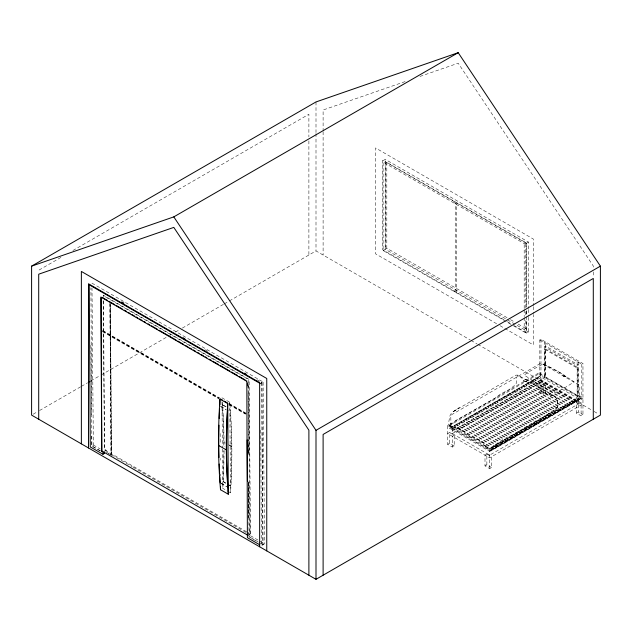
<?xml version="1.0" encoding="UTF-8"?>
<svg xmlns="http://www.w3.org/2000/svg" width="632" height="632" viewBox="0 0 632 632"><rect width="100%" height="100%" fill="white"/><g stroke="black" fill="none" stroke-linecap="round" stroke-linejoin="round"><path stroke-width="0.47" stroke-dasharray="3.16 2.37" d="M532.531 424.033C541.111 418.7 549.998 413.312 557.598 406.961L557.361 399.898L555.757 397.173L533.519 382.802L524.299 378.955L526.195 379.919L517.956 375.132L515.981 375.132L453.278 411.622L451.13 413.644L449.771 416.148L448.562 423.329L448.602 424.601L449.85 425.865L452.978 427.588C461.739 426.071 466.021 435.969 473.787 438.008C479.562 438.995 484.396 442.874 487.675 447.59L490.282 448.246L492.794 447.251L497.597 443.862L534.948 422.587M225.822 483.29L222.701 481.497L222.978 480.573A652.943 376.98 -60 0 0 223.839 450.695M228.934 485.092L230.498 485.992L230.775 485.068A652.943 376.98 -60 0 0 231.612 446.65A649.064 374.737 -60 0 0 230.119 409.678L229.827 409.109M456.146 292.711L456.644 290.467L456.644 204.586L456.146 202.785L455.23 203.749L455.23 289.622L454.7 291.881L456.644 290.467L455.23 289.622M556.026 408.817L557.337 407.142L555.765 409.457L546.151 415.406L548.742 413.699C536.126 420.335 524.118 428.204 511.604 435.385C503.759 438.166 497.108 443.561 490.282 448.246M255.462 540.55L248.866 536.742L250.493 535.731L249.134 379.429L103.522 295.357L103.142 295.594L248.755 379.666L250.09 533.779L247.531 532.294M100.196 450.908L91.727 446.018L93.354 445.007L91.996 288.089M246.678 531.804L104.478 449.708L103.545 298.304M104.406 451.161L106.034 450.15L104.857 449.471M108.657 453.61L111.2 455.087L111.635 454.811L110.324 303.968M226.161 406.716L222.037 404.606L225.932 406.858M91.948 283.152L263.11 381.973L261.482 382.984L262.888 544.839L260.416 543.409M250.477 533.542L248.842 534.553L248.866 536.742M262.888 544.839L264.516 543.828L263.11 381.973M260.423 383.64L262.059 382.652L260.352 381.673M262.059 382.652L263.046 544.76L261.419 545.756L260.7 427.856M60.941 257.414L38.71 270.251L38.71 272.218M72.909 250.501L308.89 114.258L308.89 136.899M511.083 324.429L383.111 250.541L383.111 160.615L385.251 159.375L528.447 242.048L528.447 308.519M525.84 307.784L525.84 242.641L386.808 162.369L385.188 163.309L385.188 249.182L383.111 250.541L385.251 249.308L385.251 159.375M33.18 414.205L37.13 411.93M39.563 410.524L80.604 386.824M81.457 386.334L87.445 382.873M90.866 380.899L100.267 375.471M101.128 374.981L172.094 334.004M175.506 332.037L178.927 330.062M182.348 328.087L223.388 304.387M224.242 303.897L228.523 301.425M229.377 300.935L316 250.92L470.168 339.929M507.069 317.683L386.808 248.25L385.188 249.182L528.447 331.974L526.298 333.214L511.928 324.919M525.84 242.641L524.189 243.589L385.188 163.309L383.111 160.615M528.447 242.048L526.298 243.288L524.189 243.589L524.189 308.732M526.298 316.6L526.298 333.214L524.189 329.462L525.84 328.514L525.84 319.626M544.476 377.699L544.476 342.686L545.645 342.007L545.645 377.028L544.476 377.699L539.815 375.005L539.815 339.992L540.976 339.313L582.965 363.558L582.965 414.734L581.1 415.817L576.439 413.123L576.439 402.347L578.304 401.265M544.713 349.283L577.372 368.14L577.372 396.422L544.713 377.565L544.713 349.283L545.408 348.88L578.067 367.729L578.067 396.011L545.408 377.162L545.408 348.88M454.203 445.979L449.542 443.285L449.542 432.509L454.203 435.203L454.203 445.979L452.338 447.061L447.669 444.367L447.669 425.51L539.815 372.311L540.747 372.848L540.747 375.542L449.542 428.204L449.542 425.51L540.747 372.848M539.815 375.005L540.976 374.334L582.965 398.571L581.803 399.25L577.135 396.556L577.135 361.536L578.304 360.864L578.304 395.877L577.135 396.556M579.465 399.787L578.304 399.116L489.658 450.292L579.607 398.358L579.86 386.626L578.936 385.022L542.943 364.198L540.052 363.645L451.706 414.647L450.782 416.251L451.035 427.99L490.827 450.964L579.465 399.787L579.465 399.25L539.815 376.356L451.169 427.532L451.169 428.069L452.338 428.741L540.976 377.565L539.815 376.893L451.169 428.069M452.338 433.592L540.976 382.415L578.304 403.959L489.658 455.135L452.338 433.592L452.338 428.741M454.203 435.203L452.338 436.285L452.338 447.061M543.781 383.49L545.645 382.415L545.645 393.191L543.781 394.265L539.112 391.571L539.112 380.796L543.781 383.49L543.781 394.265M539.815 339.992L581.803 364.23L582.965 363.558M577.372 368.14L578.067 367.729M447.669 444.367L449.542 443.285M539.112 391.571L540.976 390.497L545.645 393.191M449.542 425.51L489.658 448.673L580.871 396.011L581.803 396.556L489.658 449.747M447.669 425.51L490.827 450.426L579.465 399.25M486.861 454.06L484.997 455.135L484.997 465.91L489.658 468.604L491.53 467.53L491.53 456.754L486.861 454.06L486.861 464.836L491.53 467.53M484.997 465.91L486.861 464.836M576.439 413.123L578.304 412.04L582.965 414.734M405.096 81.591L323.11 110L323.11 130.713M420.003 76.433L458.2 63.2L593.29 265.985L593.29 267.96M543.315 364.016L559.644 372.367L574.101 381.791A138.961 80.225 0 0 1 554.975 392.835L538.646 384.485L524.181 375.06A138.961 80.225 0 0 1 543.315 364.016L551.673 368.061M523.541 380.812L527.475 381.902L523.541 380.812L522.474 378.576L517.956 375.132L516.818 377.107L516.384 383.174L514.732 385.362L509.242 389.525L500.315 394.178L494.982 398.271L455.885 420.422L452.82 423.393L449.858 424.119L449.85 425.865L459.101 428.986L463.951 432.999L473.273 438.6L478.748 440.63L485.668 446.153L486.719 446.105L485.431 445.71L486.261 446.982L487.675 447.59M554.39 369.451L564.676 375.392M526.266 381.61L528.281 382.637L531.449 382.637L532.168 383.577L542.604 389.66L547.423 394.534L552.313 395.237L549.374 394.621L555.726 397.362L556.966 399.456L557.598 406.961M510.482 319.65L514.748 322.115M518.161 324.082L525.84 328.514M503.973 319.76L382.652 249.711L382.652 160.259L526.298 243.288L526.298 306.82M507.393 321.728L510.806 323.702M514.227 325.678L526.187 332.582L526.187 318.82M496.634 323.726L375.542 253.819L375.542 147.943L533.297 239.022L533.297 305.683M500.038 325.701L533.297 344.898L533.297 314.507M471.022 340.427L477.01 343.879M477.863 344.377L591.584 410.026M594.08 411.472L598.82 414.205M576.439 402.347L581.1 405.041L581.1 415.817M449.542 428.204L489.658 451.367L580.871 398.705L580.871 396.011M121.549 301.535L124.954 303.494M205.005 349.709L208.41 351.676M256.947 379.706L259.499 381.175M221.974 397.797L229.772 402.292L230.348 409.465A650.304 375.455 -60 0 1 231.841 446.508A652.635 376.806 -60 0 1 230.554 492.81L228.997 491.909M102.858 330.536L220.37 398.381M228.887 403.295L245.919 413.131M102.424 330.797L219.083 398.152M229.305 404.053L247.183 414.371M102.858 331.318L218.672 398.184M228.895 404.077L245.919 413.913M102.424 331.579L219.091 398.934M229.305 404.836L245.485 414.173M220.773 406.337L226.224 409.481M220.544 406.479L225.995 409.623M228.729 444.707L231.841 446.508M222.267 404.464L222.33 405.183A649.064 374.737 -60 0 1 223.823 442.155L225.379 443.048M229.274 445.299L231.612 446.65M222.938 481.347L226.051 483.148M229.171 484.949L230.727 485.85M221.247 483.338L226.698 486.49M221.01 483.48L226.469 486.632M222.425 448.965L222.764 488.307L228.215 491.459M111.635 454.811L132.151 466.661M133.012 467.151L245.856 532.31M246.717 532.8L249.277 534.285L248.826 482.026M106.271 452.062L111.366 455.001L110.434 302.933M93.354 445.007L100.125 448.918M250.493 535.731L264.516 543.828M100.354 450.829L91.885 445.939L90.921 287.765M258.093 541.908L249.024 536.663L248.684 481.489M258.923 542.382L263.046 544.76M454.7 201.948L455.23 203.749M222.338 402.276L222.559 404.962A650.304 375.455 -60 0 1 224.052 442.005A652.635 376.806 -60 0 1 224.076 446.753M248.005 387.377L247.965 382.447L247.531 382.716L247.562 386.666M248.052 393.294L248.589 454.424M248.06 443.846L248.155 454.692M248.392 482.295L248.7 517.79M229.772 402.292L230.554 492.81M222.014 401.691L222.417 447.977M109.881 303.249L111.2 455.087M106.034 450.15L106.05 451.611M103.522 295.357L103.537 297.324M103.182 300.5L104.478 449.708M90.85 345.356L91.45 414.434M91.64 436.151L91.727 446.018M248.518 454.021L248.084 382.4L247.649 382.66L247.673 387.566M248.06 450.363L248.084 454.282M248.25 481.758L248.471 517.079M220.165 433.528L220.228 444.391M220.315 458.208L220.323 460.183M220.41 474.008L220.426 475.983M110.008 304.174L110.932 455.269M593.29 271.902L593.29 276.84M581.803 364.23L581.803 399.25M578.304 399.116L578.304 412.04M540.976 339.313L540.976 390.497M539.815 376.356L539.815 376.893M533.297 306.662L533.297 313.527M528.447 309.49L528.447 316.34M528.447 317.311L528.447 331.974M526.298 310.731L526.298 315.621M526.187 243.13L526.187 307.026M526.187 310.96L526.187 314.886M525.84 311.734L525.84 315.684M524.189 309.72L524.189 316.632M524.189 317.62L524.189 329.462M490.827 450.426L490.827 450.964M489.658 448.673L489.658 468.604M386.808 162.369L386.808 248.25M323.11 131.701L323.11 255.028M316 101.942L316 132.53M316 133.518L316 250.92M308.89 140.841L308.89 255.028M224.068 450.569A652.635 376.806 -60 0 1 222.764 488.307M223.823 442.155A652.943 376.98 -60 0 1 223.839 445.939M453.618 411.369L453.278 411.622L459.346 407.664L453.618 411.369M545.645 346.052L544.476 346.723L577.135 365.58L578.304 364.901L545.645 346.052M540.976 379.721L447.669 433.592L489.658 457.829L582.965 403.959L540.976 379.721M565.885 376.577L561.714 375.566L567.094 376.964L565.885 376.577M576.455 400.988L536.805 378.094L536.805 378.631L576.455 401.525L576.455 400.988M574.235 402.268L534.577 379.374L534.577 379.911L574.235 402.813L574.235 402.268M572.007 403.556L532.349 380.662L532.349 381.199L572.007 404.093L572.007 403.556M569.78 404.843L530.122 381.949L530.122 382.486L569.78 405.381L569.78 404.843M567.552 406.131L527.894 383.237L527.894 383.774L567.552 406.668L567.552 406.131M565.324 407.411L525.666 384.517L525.666 385.054L565.324 407.956L565.324 407.411M563.096 408.699L523.438 385.804L523.438 386.342L563.096 409.236L563.096 408.699M560.868 409.986L521.21 387.092L521.21 387.629L560.868 410.524L560.868 409.986M558.641 411.274L518.991 388.38L518.991 388.917L558.641 411.811L558.641 411.274M556.413 412.554L516.763 389.66L516.763 390.197L556.413 413.099L556.413 412.554M554.185 413.842L514.535 390.947L514.535 391.485L554.185 414.379L554.185 413.842M551.965 415.129L512.307 392.235L512.307 392.772L551.965 415.666L551.965 415.129M549.737 416.417L510.079 393.523L510.079 394.06L549.737 416.954L549.737 416.417M547.51 417.697L507.852 394.803L507.852 395.34L547.51 418.242L547.51 417.697M545.282 418.984L505.624 396.09L505.624 396.627L545.282 419.522L545.282 418.984M543.054 420.272L503.396 397.378L503.396 397.915L543.054 420.809L543.054 420.272M540.826 421.56L501.168 398.666L501.168 399.203L540.826 422.097L540.826 421.56M538.598 422.84L498.94 399.945L498.94 400.49L538.598 423.385L538.598 422.84M536.371 424.127L496.72 401.233L496.72 401.77L536.371 424.664L536.371 424.127M534.143 425.415L494.493 402.521L494.493 403.058L534.143 425.952L534.143 425.415M531.915 426.703L492.265 403.808L492.265 404.346L531.915 427.24L531.915 426.703M529.695 427.983L490.037 405.088L490.037 405.633L529.695 428.528L529.695 427.983M527.467 429.27L487.809 406.376L487.809 406.913L527.467 429.807L527.467 429.27M525.239 430.558L485.581 407.664L485.581 408.201L525.239 431.095L525.239 430.558M523.012 431.846L483.354 408.951L483.354 409.489L523.012 432.383L523.012 431.846M520.784 433.125L481.126 410.231L481.126 410.776L520.784 433.671L520.784 433.125M518.556 434.413L478.898 411.519L478.898 412.056L518.556 434.95L518.556 434.413M516.328 435.701L476.67 412.807L476.67 413.344L516.328 436.238L516.328 435.701M514.1 436.988L474.45 414.094L474.45 414.632L514.1 437.526L514.1 436.988M511.873 438.268L472.223 415.374L472.223 415.919L511.873 438.813L511.873 438.268M509.645 439.556L469.995 416.662L469.995 417.199L509.645 440.093L509.645 439.556M507.425 440.844L467.767 417.95L467.767 418.487L507.425 441.381L507.425 440.844M505.197 442.131L465.539 419.237L465.539 419.774L505.197 442.669L505.197 442.131M502.969 443.411L463.311 420.517L463.311 421.062L502.969 443.956L502.969 443.411M500.742 444.699L461.084 421.805L461.084 422.342L500.742 445.236L500.742 444.699M498.514 445.987L458.856 423.092L458.856 423.63L498.514 446.524L498.514 445.987M496.286 447.274L456.628 424.38L456.628 424.917L496.286 447.812L496.286 447.274M494.058 448.554L454.4 425.66L454.4 426.205L494.058 449.099L494.058 448.554"/><path stroke-width="0.95" d="M260.423 383.64L89.262 284.827L90.258 446.935L102.961 454.266L102.945 452.07L101.768 451.39L101.207 297.791M102.961 454.266L104.588 453.278M259.768 544.8L247.396 537.658L246.82 380.875M227.789 410.381L227.504 411.306A652.501 376.727 -60 0 0 226.572 449.771A649.775 375.147 -60 0 0 227.97 486.814L228.255 487.391M31.6 266.143L316 101.942L458.2 52.685L600.4 266.143L600.4 415.121L316 579.315L31.6 415.121L31.6 266.143L173.8 216.879L458.2 52.685M88.298 382.384L90.013 381.396M316 579.315L316 430.337L600.4 266.143M121.826 302.357L123.532 303.336M183.138 337.749L184.844 338.736M244.45 373.149L246.156 374.136M102.052 297.301L107.164 300.247M108.87 301.235L114.826 304.671M116.533 305.659L122.49 309.095M124.196 310.083L126.748 311.56M128.454 312.54L130.153 313.527M131.859 314.507L134.411 315.984M136.117 316.964L137.823 317.951M139.522 318.931L142.074 320.408M143.78 321.388L145.486 322.375M148.038 323.845L149.745 324.832M151.443 325.812L157.407 329.256M159.106 330.236L168.475 335.647M170.182 336.627L176.138 340.071M177.845 341.059L183.801 344.495M185.508 345.483L188.06 346.952M189.766 347.94L191.464 348.919M193.171 349.907L195.722 351.376M197.429 352.364L199.127 353.343M200.834 354.331L203.386 355.808M205.092 356.788L206.798 357.767M209.35 359.245L211.056 360.232M212.755 361.212L218.719 364.656M220.418 365.636L229.787 371.047M231.494 372.027L237.45 375.471M239.157 376.451L245.113 379.895M246.441 381.112L100.82 297.04L101.768 451.39M220.789 399.132L222.488 400.119M224.194 401.099L227.599 403.066M219.952 399.061L227.741 403.556L228.294 494.216L220.505 489.721L219.944 482.532A651.007 375.866 -60 0 1 218.546 445.41A652.09 376.482 -60 0 1 219.952 399.061L219.991 404.907M218.546 445.41L226.335 449.913A651.007 375.866 -60 0 0 227.741 487.027L228.294 494.216M102.147 451.161L247.76 535.233M173.8 216.879L316 430.337M220.236 483.03L220.181 482.319A649.775 375.147 -60 0 1 219.818 476.876M104.414 451.896L104.43 453.349M247.175 439.864L247.428 481.157M220.489 486.79L220.505 489.721M593.29 419.221L593.29 278.459L323.11 434.445L323.11 575.207M308.89 575.207L308.89 430.179L173.8 227.394L38.71 274.193L38.71 419.221M266.751 550.883L266.751 378.473L81.37 271.444L81.37 443.854M259.641 546.775L259.641 382.581L88.48 283.76L88.48 447.962M226.343 449.905A652.09 376.482 -60 0 1 227.741 403.556M219.612 473.226A649.775 375.147 -60 0 1 219.185 464.014M218.98 457.497A649.775 375.147 -60 0 1 218.783 445.268A652.501 376.727 -60 0 1 218.98 425.21M219.193 418.455A652.501 376.727 -60 0 1 219.612 408.754"/></g></svg>
